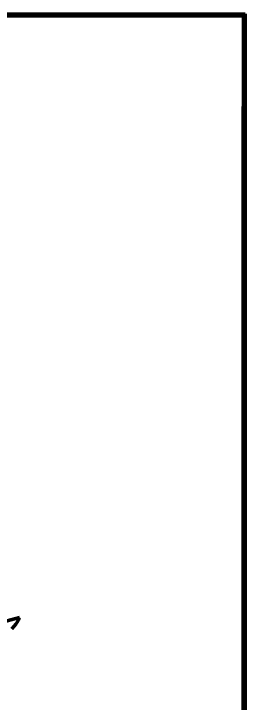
# Model space of a CAD drawing. Header units: millimetres. Extents: x 0 to 7.9, y 0 to 11.
# Drawn here: x 6.17 to 7.88, y 5.95 to 11.03 of the extents above; entities that cross this region are included whole.
import ezdxf

# ---------------------------------------------------------------- set-up
doc = ezdxf.new("R2010")
doc.units = ezdxf.units.MM
doc.layers.add('color#020202ff', color=7, linetype='CONTINUOUS', lineweight=100)
doc.layers.add('color#fefefeff', color=7, linetype='CONTINUOUS', lineweight=100)

msp = doc.modelspace()

# ---------------------------------------------------------------- linework, layer by layer
at = {"layer": 'color#020202ff'}
for p, q in [((0, 11.0278), (7.875, 11.0278)), ((7.8629, 11.0123), (4.9861, 11.0138)), ((7.8611, 9.6806), (7.8629, 11.0123)), ((7.875, 11.0278), (7.875, 0.2306)), ((7.861, 0.3889), (7.8611, 9.6806)), ((6.0039, 6.5285), (6.216, 6.5844)), ((6.199, 6.5519), (6.1891, 6.5367)), ((6.208, 6.5678), (6.199, 6.5519)), ((6.2121, 6.576), (6.208, 6.5678)), ((6.216, 6.5844), (6.2121, 6.576)), ((6.1783, 6.5221), (6.1607, 6.5013)), ((6.1891, 6.5367), (6.1783, 6.5221))]:
    msp.add_line(p, q, dxfattribs=at)
at = {"layer": 'color#fefefeff'}
for p, q in [((4.9861, 11.0138), (7.8629, 11.0123)), ((7.8629, 11.0123), (7.8611, 9.6806)), ((7.8611, 9.6806), (7.861, 0.3889)), ((6.216, 6.5844), (6.0039, 6.5285)), ((6.1891, 6.5367), (6.199, 6.5519)), ((6.199, 6.5519), (6.208, 6.5678)), ((6.208, 6.5678), (6.2121, 6.576)), ((6.2121, 6.576), (6.216, 6.5844)), ((6.1607, 6.5013), (6.1783, 6.5221)), ((6.1783, 6.5221), (6.1891, 6.5367))]:
    msp.add_line(p, q, dxfattribs=at)

doc.saveas('drawing.dxf')
